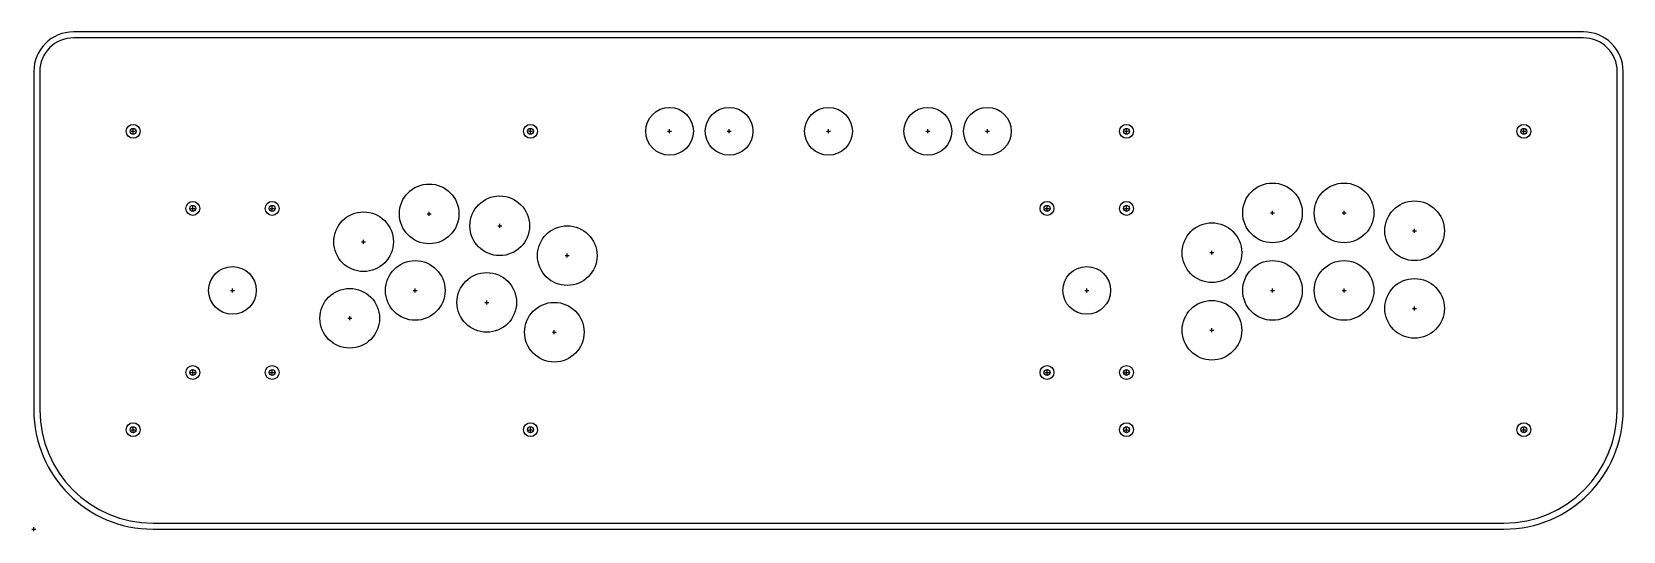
# Model space of a CAD drawing. Header units: millimetres. Extents: x -1 to 800, y -1 to 250.
import ezdxf

# ---------------------------------------------------------------- set-up
doc = ezdxf.new("R2010")
doc.units = ezdxf.units.MM
doc.layers.add('Contour', color=7, linetype='CONTINUOUS')
doc.layers.add('Reference_points', color=1, linetype='CONTINUOUS')

msp = doc.modelspace()

# ---------------------------------------------------------------- linework, layer by layer
at = {"layer": 'Contour', "color": 7, "linetype": 'CONTINUOUS'}
for p, q in [((780, 250), (20, 250)), ((780, 250), (20, 250)), ((780, 247), (20, 247)), ((0, 230), (0, 60)), ((0, 230), (0, 60)), ((3, 230), (3, 60)), ((797, 60), (797, 230)), ((797, 230), (797, 230)), ((800, 60), (800, 230)), ((800, 60), (800, 230)), ((3, 60), (3, 60)), ((60, 3), (740, 3)), ((60, 0), (740, 0)), ((60, 0), (740, 0)), ((740, 3), (740, 3))]:
    msp.add_line(p, q, dxfattribs=at)
for centre, radius in [((320, 200), 12), ((350, 200), 12), ((400, 200), 12), ((450, 200), 12), ((480, 200), 12), ((50, 200), 3.5), ((50, 200), 1.5), ((250, 200), 3.5), ((250, 200), 1.5), ((550, 200), 3.5), ((550, 200), 1.5), ((750, 200), 3.5), ((750, 200), 1.5), ((199, 158.5), 15), ((623.5, 159), 15), ((659.5, 159), 15), ((80, 161.25), 3.5), ((80, 161.25), 1.5), ((120, 161.25), 3.5), ((120, 161.25), 1.5), ((234.5, 152.5), 15), ((510, 161.25), 3.5), ((510, 161.25), 1.5), ((550, 161.25), 3.5), ((550, 161.25), 1.5), ((695, 150), 15), ((166, 144.5), 15), ((268.5, 137.5), 15), ((593, 139), 15), ((100, 120), 12), ((192, 120), 15), ((228, 114), 15), ((530, 120), 12), ((623.5, 120), 15), ((659.5, 120), 15), ((159, 106), 15), ((695, 111), 15), ((262, 99), 15), ((593, 100), 15), ((80, 78.75), 3.5), ((80, 78.75), 1.5), ((120, 78.75), 3.5), ((120, 78.75), 1.5), ((510, 78.75), 3.5), ((510, 78.75), 1.5), ((550, 78.75), 3.5), ((550, 78.75), 1.5), ((50, 50), 3.5), ((50, 50), 1.5), ((250, 50), 3.5), ((250, 50), 1.5), ((550, 50), 3.5), ((550, 50), 1.5), ((750, 50), 3.5), ((750, 50), 1.5)]:
    msp.add_circle(centre, radius, dxfattribs=at)
for centre, radius, start, end in [((20, 230), 20, 90, 180), ((20, 230), 20, 90, 180), ((780, 230), 20, 0, 90), ((780, 230), 20, 0, 90), ((20, 230), 17, 90, 180), ((780, 230), 17, 0, 90), ((60, 60), 60, 180, 270), ((60, 60), 60, 180, 270), ((60, 60), 57, 180, 270), ((740, 60), 60, -90, 0), ((740, 60), 57, -90, 0), ((740, 60), 60, -90, 0)]:
    msp.add_arc(centre, radius, start, end, dxfattribs=at)
at = {"layer": 'Reference_points', "color": 1, "linetype": 'CONTINUOUS'}
for p, q in [((50, 199), (50, 201)), ((250, 199), (250, 201)), ((320, 199), (320, 201)), ((350, 199), (350, 201)), ((400, 199), (400, 201)), ((450, 199), (450, 201)), ((480, 199), (480, 201)), ((550, 199), (550, 201)), ((750, 199), (750, 201)), ((49, 200), (51, 200)), ((249, 200), (251, 200)), ((319, 200), (321, 200)), ((349, 200), (351, 200)), ((399, 200), (401, 200)), ((449, 200), (451, 200)), ((479, 200), (481, 200)), ((549, 200), (551, 200)), ((749, 200), (751, 200)), ((79, 161.25), (81, 161.25)), ((80, 160.25), (80, 162.25)), ((119, 161.25), (121, 161.25)), ((120, 160.25), (120, 162.25)), ((509, 161.25), (511, 161.25)), ((510, 160.25), (510, 162.25)), ((549, 161.25), (551, 161.25)), ((550, 160.25), (550, 162.25)), ((198, 158.5), (200, 158.5)), ((199, 157.5), (199, 159.5)), ((233.5, 152.5), (235.5, 152.5)), ((234.5, 151.5), (234.5, 153.5)), ((622.5, 159), (624.5, 159)), ((623.5, 158), (623.5, 160)), ((658.5, 159), (660.5, 159)), ((659.5, 158), (659.5, 160)), ((165, 144.5), (167, 144.5)), ((166, 143.5), (166, 145.5)), ((694, 150), (696, 150)), ((695, 149), (695, 151)), ((267.5, 137.5), (269.5, 137.5)), ((268.5, 136.5), (268.5, 138.5)), ((592, 139), (594, 139)), ((593, 138), (593, 140)), ((100, 119), (100, 121)), ((100, 119), (100, 121)), ((192, 119), (192, 121)), ((530, 119), (530, 121)), ((530, 119), (530, 121)), ((623.5, 119), (623.5, 121)), ((659.5, 119), (659.5, 121)), ((99, 120), (101, 120)), ((99, 120), (101, 120)), ((191, 120), (193, 120)), ((227, 114), (229, 114)), ((228, 113), (228, 115)), ((529, 120), (531, 120)), ((529, 120), (531, 120)), ((622.5, 120), (624.5, 120)), ((658.5, 120), (660.5, 120)), ((158, 106), (160, 106)), ((159, 105), (159, 107)), ((694, 111), (696, 111)), ((695, 110), (695, 112)), ((261, 99), (263, 99)), ((262, 98), (262, 100)), ((592, 100), (594, 100)), ((593, 99), (593, 101)), ((79, 78.75), (81, 78.75)), ((80, 77.75), (80, 79.75)), ((119, 78.75), (121, 78.75)), ((120, 77.75), (120, 79.75)), ((509, 78.75), (511, 78.75)), ((510, 77.75), (510, 79.75)), ((549, 78.75), (551, 78.75)), ((550, 77.75), (550, 79.75)), ((49, 50), (51, 50)), ((50, 49), (50, 51)), ((249, 50), (251, 50)), ((250, 49), (250, 51)), ((549, 50), (551, 50)), ((550, 49), (550, 51)), ((749, 50), (751, 50)), ((750, 49), (750, 51)), ((-1, 0), (1, 0)), ((0, -1), (0, 1))]:
    msp.add_line(p, q, dxfattribs=at)

doc.saveas('drawing.dxf')
